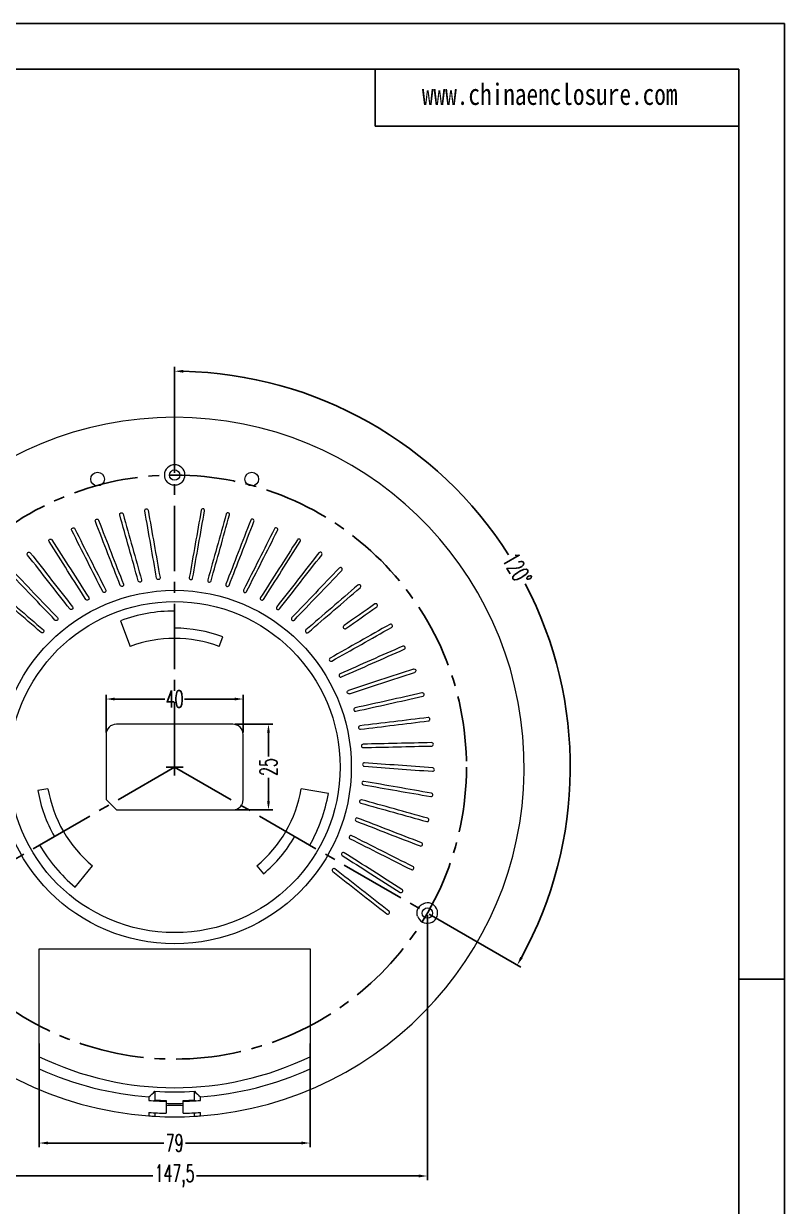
# Model space of a CAD drawing. Header units: inches. Extents: x -1125 to 2189, y 556 to 1115.
# Drawn here: x 1334.2 to 1556.2, y 769.7 to 1114.6 of the extents above; entities that cross this region are included whole.
import ezdxf

# ---------------------------------------------------------------- set-up
doc = ezdxf.new("R2010")
doc.units = ezdxf.units.IN
doc.linetypes.add('CENTER2', pattern=[28.575, 19.05, -3.175, 3.175, -3.175])
doc.layers.add('文字', color=81, linetype='Continuous')
doc.styles.add('SLDTEXTSTYLE2', font='TXT', dxfattribs={"width": 0.6, "bigfont": 'bigfont'})
doc.styles.add('宋体', font='', dxfattribs={"width": 0.8, "height": 3.5})
doc.styles.get('宋体').set_extended_font_data('SimSun')
doc.dimstyles.new('5', dxfattribs={"dimtxt": 5, "dimasz": 2.5, "dimexe": 1.25, "dimexo": 0.625, "dimtad": 0, "dimtxsty": 'SLDTEXTSTYLE2', "dimcen": 2.5, "dimclrd": 3, "dimclre": 3, "dimclrt": 256, "dimadec": 0, "dimazin": 0, "dimtfac": 1, "dimtofl": 0, "dimtmove": 0, "dimatfit": 3, "dimfxl": 1, "dimarcsym": 0})

# ---------------------------------------------------------------- blocks, each defined once
blk = doc.blocks.new('*D76')
at = {"color": 3, "lineweight": -2}
for p, q in [((1378.29, 983.56), (1378.29, 1014.47)), ((1452.58, 854.89), (1479.35, 839.43))]:
    blk.add_line(p, q, dxfattribs=at)
for start, end in [(32.4202, 88.7592), (331.2408, 27.5798)]:
    blk.add_arc((1378.29, 897.78), 115.44, start, end, dxfattribs=at)
at = {"color": 3}
for points in [[(1380.79, 1012.78), (1380.8, 1013.61), (1378.29, 1013.22)], [(1479.86, 842.03), (1479.13, 842.44), (1478.27, 840.06)]]:
    blk.add_solid(points, dxfattribs=at)
at = {"layer": 'Defpoints', "color": 0}
for p in [(1378.29, 982.94), (1491.98, 917.83), (1378.29, 897.78), (1378.29, 897.78), (1452.04, 855.2)]:
    blk.add_point(p, dxfattribs=at)
at = {"insert": (1478.27, 955.5), "char_height": 5, "attachment_point": 5, "rotation": 300, "style": 'SLDTEXTSTYLE2'}
blk.add_mtext('120°', dxfattribs=at)
blk = doc.blocks.new('*D77')
at = {"color": 3, "lineweight": -2}
for p, q in [((1304.54, 854.57), (1304.54, 777.27)), ((1452.04, 854.57), (1452.04, 777.27)), ((1307.04, 778.52), (1371.92, 778.52)), ((1449.54, 778.52), (1384.67, 778.52))]:
    blk.add_line(p, q, dxfattribs=at)
at = {"color": 3}
for points in [[(1307.04, 778.94), (1307.04, 778.1), (1304.54, 778.52)], [(1449.54, 778.94), (1449.54, 778.1), (1452.04, 778.52)]]:
    blk.add_solid(points, dxfattribs=at)
at = {"layer": 'Defpoints', "color": 0}
for p in [(1304.54, 855.2), (1452.04, 855.2), (1452.04, 778.52)]:
    blk.add_point(p, dxfattribs=at)
at = {"insert": (1378.29, 778.52), "char_height": 5, "attachment_point": 5, "style": 'SLDTEXTSTYLE2'}
blk.add_mtext('147,5', dxfattribs=at)
blk = doc.blocks.new('*D78')
at = {"color": 3, "lineweight": -2}
for p, q in [((1338.79, 817.2), (1338.79, 786.88)), ((1417.79, 817.2), (1417.79, 786.88)), ((1341.29, 788.13), (1375.17, 788.13)), ((1415.29, 788.13), (1381.42, 788.13))]:
    blk.add_line(p, q, dxfattribs=at)
at = {"color": 3}
for points in [[(1341.29, 788.55), (1341.29, 787.72), (1338.79, 788.13)], [(1415.29, 788.55), (1415.29, 787.72), (1417.79, 788.13)]]:
    blk.add_solid(points, dxfattribs=at)
at = {"layer": 'Defpoints', "color": 0}
for p in [(1338.79, 817.83), (1417.79, 817.83), (1417.79, 788.13)]:
    blk.add_point(p, dxfattribs=at)
at = {"insert": (1378.29, 788.13), "char_height": 5, "attachment_point": 5, "style": 'SLDTEXTSTYLE2'}
blk.add_mtext('79', dxfattribs=at)
blk = doc.blocks.new('*D79')
at = {"color": 3, "lineweight": -2}
for p, q in [((1358.29, 907.9), (1358.29, 918.87)), ((1360.79, 917.62), (1375.42, 917.62)), ((1395.79, 917.62), (1381.17, 917.62)), ((1398.29, 907.9), (1398.29, 918.87))]:
    blk.add_line(p, q, dxfattribs=at)
at = {"color": 3}
for points in [[(1360.79, 918.04), (1360.79, 917.2), (1358.29, 917.62)], [(1395.79, 918.04), (1395.79, 917.2), (1398.29, 917.62)]]:
    blk.add_solid(points, dxfattribs=at)
at = {"layer": 'Defpoints', "color": 0}
for p in [(1398.29, 917.62), (1358.29, 907.28), (1398.29, 907.28)]:
    blk.add_point(p, dxfattribs=at)
at = {"insert": (1378.29, 917.62), "char_height": 5, "attachment_point": 5, "style": 'SLDTEXTSTYLE2'}
blk.add_mtext('40', dxfattribs=at)
blk = doc.blocks.new('*D80')
at = {"color": 3, "lineweight": -2}
for p, q in [((1395.92, 910.28), (1406.92, 910.28)), ((1405.67, 907.78), (1405.67, 900.9)), ((1405.67, 887.78), (1405.67, 894.65)), ((1395.92, 885.28), (1406.92, 885.28))]:
    blk.add_line(p, q, dxfattribs=at)
at = {"color": 3}
for points in [[(1405.25, 907.78), (1406.09, 907.78), (1405.67, 910.28)], [(1405.25, 887.78), (1406.09, 887.78), (1405.67, 885.28)]]:
    blk.add_solid(points, dxfattribs=at)
at = {"layer": 'Defpoints', "color": 0}
for p in [(1395.29, 910.28), (1395.29, 885.28), (1405.67, 885.28)]:
    blk.add_point(p, dxfattribs=at)
at = {"insert": (1405.67, 897.78), "char_height": 5, "attachment_point": 5, "rotation": 90, "style": 'SLDTEXTSTYLE2'}
blk.add_mtext('25', dxfattribs=at)
blk = doc.blocks.new('*D83')
at = {"color": 3, "lineweight": -2}
for p, q in [((1311.5, 978.98), (1322.6, 965.48)), ((1378.29, 895.28), (1378.29, 900.28)), ((1375.79, 897.78), (1380.79, 897.78))]:
    blk.add_line(p, q, dxfattribs=at)
at = {"color": 3}
blk.add_solid([(1322.93, 965.74), (1322.28, 965.21), (1324.19, 963.55)], dxfattribs=at)
at = {"layer": 'Defpoints', "color": 0}
for p in [(1324.19, 963.55), (1378.29, 897.78)]:
    blk.add_point(p, dxfattribs=at)
at = {"insert": (1306.49, 985.06), "char_height": 5, "attachment_point": 5, "rotation": 309.4408, "style": 'SLDTEXTSTYLE2'}
blk.add_mtext('R85,16', dxfattribs=at)

msp = doc.modelspace()

# ---------------------------------------------------------------- linework, layer by layer
for p, q in [((767.916, 1114.584), (1556.215, 1114.584)), ((1556.215, 1114.584), (1556.215, 557.2)), ((794.458, 1101.313), (1542.944, 1101.313)), ((1436.776, 1101.313), (1436.776, 1084.724)), ((1542.944, 1101.313), (1542.944, 570.471)), ((1436.776, 1084.724), (1542.944, 1084.724)), ((1556.215, 835.892), (1542.944, 835.892))]:
    msp.add_line(p, q)
at = {"color": 1, "linetype": 'CENTER2'}
for q in [(1378.292, 982.939), (1304.542, 855.2), (1452.042, 855.2)]:
    msp.add_line((1378.292, 897.779), q, dxfattribs=at)
at = {"color": 7, "linetype": 'Continuous', "lineweight": 15}
for p, q in [((1378.292, 938.279), (1378.292, 943.279)), ((1362.519, 940.458), (1365.292, 932.954)), ((1391.292, 932.954), (1392.332, 935.768)), ((1358.292, 907.279), (1358.292, 888.279)), ((1395.292, 910.279), (1361.292, 910.279)), ((1398.292, 888.279), (1398.292, 907.279)), ((1341.33, 891.45), (1338.373, 890.944)), ((1423.14, 890.1), (1415.254, 891.45)), ((1361.292, 885.279), (1358.292, 888.279)), ((1361.292, 885.279), (1395.292, 885.279)), ((1343.218, 877.529), (1338.888, 875.029)), ((1413.366, 877.529), (1417.696, 875.029)), ((1349.218, 862.78), (1354.33, 868.934)), ((1402.254, 868.934), (1404.171, 866.626)), ((1338.792, 809.734), (1338.792, 825.92)), ((1417.792, 825.92), (1417.792, 809.734)), ((1370.779, 801.572), (1370.779, 800.569)), ((1372.345, 800.489), (1372.542, 800.674)), ((1372.542, 803.217), (1372.542, 800.674)), ((1375.792, 800.536), (1375.792, 800.311)), ((1375.792, 800.311), (1375.792, 796.81)), ((1380.792, 800.311), (1380.792, 800.536)), ((1380.792, 796.81), (1380.792, 800.311)), ((1384.042, 800.674), (1384.042, 803.217)), ((1384.042, 800.674), (1384.24, 800.489)), ((1385.805, 800.569), (1385.805, 801.572)), ((1370.779, 797.059), (1370.779, 796.056)), ((1372.542, 796.943), (1372.542, 795.942)), ((1384.042, 795.942), (1384.042, 796.943)), ((1385.805, 796.056), (1385.805, 797.059))]:
    msp.add_line(p, q, dxfattribs=at)
for centre, radius in [((1355.792, 981.779), 2), ((1378.292, 982.939), 1.5), ((1400.792, 981.779), 2), ((1378.292, 897.779), 51.543), ((1378.292, 897.779), 48.284), ((1452.042, 855.2), 1.5)]:
    msp.add_circle(centre, radius, dxfattribs=at)
at = {"color": 1, "linetype": 'CENTER2'}
msp.add_circle((1378.292, 897.779), 85.159, dxfattribs=at)
at = {"color": 7, "linetype": 'Continuous', "lineweight": 15}
for centre, radius, start, end in [((1378.292, 897.779), 102, 274.2242, 265.7758), ((1378.292, 982.939), 3, 317.42247, 222.57753), ((1378.292, 897.779), 45.5, 90, 110.28357), ((1378.292, 897.779), 40.5, 69.71643, 90), ((1378.292, 897.779), 37.5, 69.71643, 110.28357), ((1361.292, 907.279), 3, 90, 180), ((1395.292, 907.279), 3, 0, 90), ((1378.292, 897.779), 40.5, 189.71643, 210), ((1378.292, 897.779), 37.5, 189.71643, 230.28357), ((1378.292, 897.779), 37.5, 309.71643, 350.28357), ((1378.292, 897.779), 45.5, 330, 350.28357), ((1395.292, 888.279), 3, 270, 0), ((1378.292, 897.779), 40.5, 309.71643, 330), ((1378.292, 897.779), 45.5, 210, 230.28357), ((1452.042, 855.2), 3, 197.42247, 102.57753), ((1378.292, 897.779), 96.5, 245.83747, 265.53456), ((1378.292, 897.779), 96.5, 274.46544, 294.16253), ((1378.292, 897.779), 97.5, 265.58045, 268.53072), ((1378.292, 897.779), 94.737, 266.52032, 273.47968), ((1378.292, 897.779), 97.275, 266.61124, 268.52732), ((1378.292, 897.779), 97.275, 271.47268, 273.38876), ((1378.292, 897.779), 97.5, 271.46928, 274.41955), ((1378.292, 897.779), 101, 265.73389, 268.58164), ((1378.292, 897.779), 98.098, 268.53967, 271.46033), ((1378.292, 897.779), 98.598, 268.54708, 271.45292), ((1378.292, 897.779), 101, 271.41836, 274.26611), ((1378.292, 897.779), 102, 265.7758, 266.76838), ((1378.292, 897.779), 102, 266.76838, 273.23162), ((1378.292, 897.779), 102, 273.23162, 274.2242)]:
    msp.add_arc(centre, radius, start, end, dxfattribs=at)
msp.add_ellipse((1378.292, 894.959), major_axis=(0, 90.707), ratio=0.9995166, start_param=2.6907983, end_param=3.592387, dxfattribs=at)
for points, knots in [([(1380.501, 980.909), (1380.36, 980.755), (1380.205, 980.619), (1379.87, 980.379), (1379.687, 980.275), (1379.309, 980.109), (1379.113, 980.046), (1378.707, 979.96), (1378.499, 979.939), (1378.087, 979.939), (1377.88, 979.96), (1377.472, 980.045), (1377.276, 980.108), (1376.898, 980.274), (1376.715, 980.378), (1376.379, 980.618), (1376.224, 980.755), (1376.083, 980.909)], [0, 0, 0, 0, 0.125, 0.125, 0.25, 0.25, 0.375, 0.375, 0.5, 0.5, 0.625, 0.625, 0.75, 0.75, 0.875, 0.875, 1, 1, 1, 1]), ([(1369.563, 972.541), (1369.54, 972.67), (1369.571, 972.807), (1369.721, 973.021), (1369.84, 973.097), (1370.097, 973.143), (1370.234, 973.113), (1370.451, 972.961), (1370.525, 972.844), (1370.548, 972.714)], [0, 0, 0, 0, 0.25, 0.25, 0.5, 0.5, 0.75, 0.75, 1, 1, 1, 1]), ([(1370.548, 972.714), (1371.138, 969.368), (1371.723, 966.054), (1372.88, 959.488), (1373.454, 956.237), (1374.021, 953.018)], [0, 0, 0, 0, 0.5, 0.5, 1, 1, 1, 1]), ([(1386.036, 972.714), (1385.446, 969.368), (1384.862, 966.054), (1383.704, 959.488), (1383.131, 956.237), (1382.563, 953.018)], [0, 0, 0, 0, 0.5, 0.5, 1, 1, 1, 1]), ([(1387.021, 972.541), (1387.044, 972.67), (1387.013, 972.807), (1386.864, 973.021), (1386.745, 973.097), (1386.487, 973.143), (1386.35, 973.113), (1386.134, 972.961), (1386.059, 972.844), (1386.036, 972.714)], [0, 0, 0, 0, 0.25, 0.25, 0.5, 0.5, 0.75, 0.75, 1, 1, 1, 1]), ([(1355.161, 969.406), (1355.113, 969.529), (1355.117, 969.669), (1355.221, 969.908), (1355.323, 970.006), (1355.567, 970.1), (1355.707, 970.098), (1355.949, 969.992), (1356.045, 969.891), (1356.093, 969.768)], [0, 0, 0, 0, 0.25, 0.25, 0.5, 0.5, 0.75, 0.75, 1, 1, 1, 1]), ([(1362.406, 950.764), (1361.222, 953.811), (1360.026, 956.887), (1357.611, 963.101), (1356.392, 966.238), (1355.161, 969.406)], [0, 0, 0, 0, 0.5, 0.5, 1, 1, 1, 1]), ([(1356.093, 969.768), (1357.324, 966.601), (1358.543, 963.464), (1360.958, 957.25), (1362.154, 954.173), (1363.338, 951.127)], [0, 0, 0, 0, 0.5, 0.5, 1, 1, 1, 1]), ([(1362.285, 971.327), (1362.25, 971.454), (1362.267, 971.592), (1362.395, 971.82), (1362.506, 971.907), (1362.757, 971.978), (1362.897, 971.962), (1363.127, 971.832), (1363.213, 971.723), (1363.248, 971.596)], [0, 0, 0, 0, 0.25, 0.25, 0.5, 0.5, 0.75, 0.75, 1, 1, 1, 1]), ([(1367.67, 952.065), (1366.79, 955.213), (1365.901, 958.392), (1364.106, 964.812), (1363.2, 968.054), (1362.285, 971.327)], [0, 0, 0, 0, 0.5, 0.5, 1, 1, 1, 1]), ([(1363.248, 971.596), (1364.163, 968.323), (1365.069, 965.082), (1366.864, 958.662), (1367.753, 955.483), (1368.633, 952.335)], [0, 0, 0, 0, 0.5, 0.5, 1, 1, 1, 1]), ([(1373.036, 952.845), (1372.469, 956.063), (1371.896, 959.314), (1370.738, 965.879), (1370.154, 969.194), (1369.563, 972.541)], [0, 0, 0, 0, 0.5, 0.5, 1, 1, 1, 1]), ([(1383.548, 952.845), (1384.116, 956.063), (1384.689, 959.314), (1385.847, 965.879), (1386.431, 969.194), (1387.021, 972.541)], [0, 0, 0, 0, 0.5, 0.5, 1, 1, 1, 1]), ([(1393.336, 971.596), (1392.421, 968.323), (1391.515, 965.082), (1389.72, 958.662), (1388.832, 955.483), (1387.951, 952.335)], [0, 0, 0, 0, 0.5, 0.5, 1, 1, 1, 1]), ([(1388.915, 952.065), (1389.794, 955.213), (1390.683, 958.392), (1392.478, 964.812), (1393.384, 968.054), (1394.299, 971.327)], [0, 0, 0, 0, 0.5, 0.5, 1, 1, 1, 1]), ([(1400.492, 969.768), (1399.261, 966.601), (1398.042, 963.464), (1395.627, 957.25), (1394.431, 954.173), (1393.247, 951.127)], [0, 0, 0, 0, 0.5, 0.5, 1, 1, 1, 1]), ([(1394.299, 971.327), (1394.335, 971.454), (1394.318, 971.592), (1394.19, 971.82), (1394.079, 971.907), (1393.827, 971.978), (1393.687, 971.962), (1393.457, 971.832), (1393.372, 971.723), (1393.336, 971.596)], [0, 0, 0, 0, 0.25, 0.25, 0.5, 0.5, 0.75, 0.75, 1, 1, 1, 1]), ([(1394.179, 950.764), (1395.363, 953.811), (1396.558, 956.887), (1398.973, 963.101), (1400.193, 966.238), (1401.424, 969.406)], [0, 0, 0, 0, 0.5, 0.5, 1, 1, 1, 1]), ([(1401.424, 969.406), (1401.471, 969.529), (1401.468, 969.669), (1401.363, 969.908), (1401.261, 970.006), (1401.018, 970.1), (1400.877, 970.098), (1400.635, 969.992), (1400.539, 969.891), (1400.492, 969.768)], [0, 0, 0, 0, 0.25, 0.25, 0.5, 0.5, 0.75, 0.75, 1, 1, 1, 1]), ([(1348.259, 966.797), (1348.199, 966.915), (1348.189, 967.054), (1348.27, 967.302), (1348.362, 967.41), (1348.595, 967.528), (1348.735, 967.539), (1348.986, 967.457), (1349.091, 967.366), (1349.151, 967.249)], [0, 0, 0, 0, 0.25, 0.25, 0.5, 0.5, 0.75, 0.75, 1, 1, 1, 1]), ([(1357.294, 948.954), (1355.818, 951.87), (1354.326, 954.815), (1351.315, 960.762), (1349.794, 963.765), (1348.259, 966.797)], [0, 0, 0, 0, 0.5, 0.5, 1, 1, 1, 1]), ([(1349.151, 967.249), (1350.686, 964.217), (1352.206, 961.215), (1355.218, 955.267), (1356.709, 952.322), (1358.186, 949.406)], [0, 0, 0, 0, 0.5, 0.5, 1, 1, 1, 1]), ([(1407.434, 967.249), (1405.899, 964.217), (1404.378, 961.215), (1401.366, 955.267), (1399.875, 952.322), (1398.398, 949.406)], [0, 0, 0, 0, 0.5, 0.5, 1, 1, 1, 1]), ([(1399.29, 948.954), (1400.767, 951.87), (1402.258, 954.815), (1405.27, 960.762), (1406.79, 963.765), (1408.326, 966.797)], [0, 0, 0, 0, 0.5, 0.5, 1, 1, 1, 1]), ([(1408.326, 966.797), (1408.385, 966.915), (1408.396, 967.054), (1408.315, 967.302), (1408.223, 967.41), (1407.99, 967.528), (1407.849, 967.539), (1407.599, 967.457), (1407.493, 967.366), (1407.434, 967.249)], [0, 0, 0, 0, 0.25, 0.25, 0.5, 0.5, 0.75, 0.75, 1, 1, 1, 1]), ([(1341.645, 963.525), (1341.574, 963.636), (1341.551, 963.774), (1341.607, 964.028), (1341.688, 964.144), (1341.908, 964.285), (1342.047, 964.31), (1342.304, 964.253), (1342.418, 964.173), (1342.489, 964.062)], [0, 0, 0, 0, 0.25, 0.25, 0.5, 0.5, 0.75, 0.75, 1, 1, 1, 1]), ([(1352.384, 946.652), (1350.629, 949.409), (1348.857, 952.194), (1345.277, 957.818), (1343.47, 960.658), (1341.645, 963.525)], [0, 0, 0, 0, 0.5, 0.5, 1, 1, 1, 1]), ([(1342.489, 964.062), (1344.313, 961.195), (1346.12, 958.356), (1349.7, 952.732), (1351.473, 949.947), (1353.228, 947.189)], [0, 0, 0, 0, 0.5, 0.5, 1, 1, 1, 1]), ([(1414.096, 964.062), (1412.271, 961.195), (1410.464, 958.356), (1406.884, 952.732), (1405.112, 949.947), (1403.357, 947.189)], [0, 0, 0, 0, 0.5, 0.5, 1, 1, 1, 1]), ([(1404.2, 946.652), (1405.955, 949.409), (1407.728, 952.194), (1411.307, 957.818), (1413.114, 960.658), (1414.939, 963.525)], [0, 0, 0, 0, 0.5, 0.5, 1, 1, 1, 1]), ([(1414.939, 963.525), (1415.01, 963.636), (1415.034, 963.774), (1414.978, 964.028), (1414.896, 964.144), (1414.676, 964.285), (1414.538, 964.31), (1414.28, 964.253), (1414.166, 964.173), (1414.096, 964.062)], [0, 0, 0, 0, 0.25, 0.25, 0.5, 0.5, 0.75, 0.75, 1, 1, 1, 1]), ([(1335.384, 959.62), (1335.303, 959.724), (1335.265, 959.859), (1335.297, 960.118), (1335.366, 960.241), (1335.571, 960.403), (1335.707, 960.441), (1335.969, 960.409), (1336.09, 960.341), (1336.171, 960.237)], [0, 0, 0, 0, 0.25, 0.25, 0.5, 0.5, 0.75, 0.75, 1, 1, 1, 1]), ([(1347.723, 943.881), (1345.707, 946.453), (1343.67, 949.051), (1339.557, 954.297), (1337.481, 956.946), (1335.384, 959.62)], [0, 0, 0, 0, 0.5, 0.5, 1, 1, 1, 1]), ([(1336.171, 960.237), (1338.267, 957.563), (1340.344, 954.915), (1344.457, 949.668), (1346.494, 947.07), (1348.51, 944.498)], [0, 0, 0, 0, 0.5, 0.5, 1, 1, 1, 1]), ([(1420.414, 960.237), (1418.317, 957.563), (1416.241, 954.915), (1412.128, 949.668), (1410.091, 947.07), (1408.074, 944.498)], [0, 0, 0, 0, 0.5, 0.5, 1, 1, 1, 1]), ([(1408.861, 943.881), (1410.877, 946.453), (1412.914, 949.051), (1417.027, 954.297), (1419.104, 956.946), (1421.201, 959.62)], [0, 0, 0, 0, 0.5, 0.5, 1, 1, 1, 1]), ([(1421.201, 959.62), (1421.282, 959.724), (1421.319, 959.859), (1421.288, 960.118), (1421.219, 960.241), (1421.013, 960.403), (1420.878, 960.441), (1420.616, 960.409), (1420.495, 960.341), (1420.414, 960.237)], [0, 0, 0, 0, 0.25, 0.25, 0.5, 0.5, 0.75, 0.75, 1, 1, 1, 1]), ([(1330.258, 955.813), (1332.606, 953.357), (1334.932, 950.924), (1339.539, 946.106), (1341.82, 943.72), (1344.079, 941.357)], [0, 0, 0, 0, 0.5, 0.5, 1, 1, 1, 1]), ([(1426.327, 955.813), (1423.978, 953.357), (1421.653, 950.924), (1417.046, 946.106), (1414.764, 943.72), (1412.505, 941.357)], [0, 0, 0, 0, 0.5, 0.5, 1, 1, 1, 1]), ([(1427.049, 955.122), (1427.141, 955.217), (1427.191, 955.348), (1427.185, 955.609), (1427.128, 955.738), (1426.94, 955.919), (1426.809, 955.97), (1426.545, 955.964), (1426.418, 955.908), (1426.327, 955.813)], [0, 0, 0, 0, 0.25, 0.25, 0.5, 0.5, 0.75, 0.75, 1, 1, 1, 1]), ([(1343.356, 940.666), (1341.098, 943.028), (1338.817, 945.414), (1334.21, 950.233), (1331.884, 952.666), (1329.535, 955.122)], [0, 0, 0, 0, 0.5, 0.5, 1, 1, 1, 1]), ([(1368.633, 952.335), (1368.668, 952.21), (1368.653, 952.074), (1368.528, 951.846), (1368.417, 951.756), (1368.161, 951.683), (1368.018, 951.7), (1367.788, 951.832), (1367.705, 951.941), (1367.67, 952.065)], [0, 0, 0, 0, 0.25, 0.25, 0.5, 0.5, 0.75, 0.75, 1, 1, 1, 1]), ([(1374.021, 953.018), (1374.044, 952.891), (1374.015, 952.757), (1373.869, 952.542), (1373.749, 952.463), (1373.487, 952.416), (1373.347, 952.447), (1373.131, 952.601), (1373.059, 952.717), (1373.036, 952.845)], [0, 0, 0, 0, 0.25, 0.25, 0.5, 0.5, 0.75, 0.75, 1, 1, 1, 1]), ([(1382.563, 953.018), (1382.541, 952.891), (1382.569, 952.757), (1382.716, 952.542), (1382.835, 952.463), (1383.097, 952.416), (1383.238, 952.447), (1383.454, 952.601), (1383.526, 952.717), (1383.548, 952.845)], [0, 0, 0, 0, 0.25, 0.25, 0.5, 0.5, 0.75, 0.75, 1, 1, 1, 1]), ([(1387.951, 952.335), (1387.917, 952.21), (1387.932, 952.074), (1388.057, 951.846), (1388.168, 951.756), (1388.424, 951.683), (1388.567, 951.7), (1388.797, 951.832), (1388.88, 951.941), (1388.915, 952.065)], [0, 0, 0, 0, 0.25, 0.25, 0.5, 0.5, 0.75, 0.75, 1, 1, 1, 1]), ([(1413.228, 940.666), (1415.487, 943.028), (1417.768, 945.414), (1422.375, 950.233), (1424.701, 952.666), (1427.049, 955.122)], [0, 0, 0, 0, 0.5, 0.5, 1, 1, 1, 1]), ([(1339.325, 937.039), (1336.846, 939.169), (1334.342, 941.32), (1329.285, 945.664), (1326.733, 947.858), (1324.155, 950.072)], [0, 0, 0, 0, 0.5, 0.5, 1, 1, 1, 1]), ([(1324.806, 950.831), (1327.384, 948.617), (1329.937, 946.424), (1334.993, 942.079), (1337.497, 939.928), (1339.977, 937.798)], [0, 0, 0, 0, 0.5, 0.5, 1, 1, 1, 1]), ([(1358.186, 949.406), (1358.245, 949.291), (1358.256, 949.155), (1358.178, 948.906), (1358.087, 948.796), (1357.85, 948.674), (1357.706, 948.664), (1357.455, 948.748), (1357.352, 948.839), (1357.294, 948.954)], [0, 0, 0, 0, 0.25, 0.25, 0.5, 0.5, 0.75, 0.75, 1, 1, 1, 1]), ([(1363.338, 951.127), (1363.385, 951.006), (1363.383, 950.87), (1363.281, 950.63), (1363.179, 950.529), (1362.931, 950.432), (1362.787, 950.435), (1362.546, 950.544), (1362.452, 950.644), (1362.406, 950.764)], [0, 0, 0, 0, 0.25, 0.25, 0.5, 0.5, 0.75, 0.75, 1, 1, 1, 1]), ([(1393.247, 951.127), (1393.2, 951.006), (1393.202, 950.87), (1393.304, 950.63), (1393.405, 950.529), (1393.653, 950.432), (1393.797, 950.435), (1394.039, 950.544), (1394.132, 950.644), (1394.179, 950.764)], [0, 0, 0, 0, 0.25, 0.25, 0.5, 0.5, 0.75, 0.75, 1, 1, 1, 1]), ([(1398.398, 949.406), (1398.34, 949.291), (1398.328, 949.155), (1398.406, 948.906), (1398.498, 948.796), (1398.735, 948.674), (1398.878, 948.664), (1399.129, 948.748), (1399.232, 948.839), (1399.29, 948.954)], [0, 0, 0, 0, 0.25, 0.25, 0.5, 0.5, 0.75, 0.75, 1, 1, 1, 1]), ([(1431.778, 950.831), (1429.201, 948.617), (1426.648, 946.424), (1421.591, 942.079), (1419.087, 939.928), (1416.608, 937.798)], [0, 0, 0, 0, 0.5, 0.5, 1, 1, 1, 1]), ([(1417.259, 937.039), (1419.738, 939.169), (1422.242, 941.32), (1427.299, 945.664), (1429.852, 947.858), (1432.43, 950.072)], [0, 0, 0, 0, 0.5, 0.5, 1, 1, 1, 1]), ([(1432.43, 950.072), (1432.53, 950.158), (1432.592, 950.283), (1432.612, 950.543), (1432.569, 950.678), (1432.398, 950.876), (1432.273, 950.94), (1432.01, 950.96), (1431.878, 950.917), (1431.778, 950.831)], [0, 0, 0, 0, 0.25, 0.25, 0.5, 0.5, 0.75, 0.75, 1, 1, 1, 1]), ([(1353.228, 947.189), (1353.297, 947.08), (1353.322, 946.946), (1353.269, 946.691), (1353.189, 946.573), (1352.965, 946.428), (1352.823, 946.404), (1352.565, 946.463), (1352.454, 946.543), (1352.384, 946.652)], [0, 0, 0, 0, 0.25, 0.25, 0.5, 0.5, 0.75, 0.75, 1, 1, 1, 1]), ([(1403.357, 947.189), (1403.287, 947.08), (1403.262, 946.946), (1403.316, 946.691), (1403.396, 946.573), (1403.62, 946.428), (1403.762, 946.404), (1404.02, 946.463), (1404.131, 946.543), (1404.2, 946.652)], [0, 0, 0, 0, 0.25, 0.25, 0.5, 0.5, 0.75, 0.75, 1, 1, 1, 1]), ([(1437.29, 944.52), (1437.398, 944.596), (1437.472, 944.714), (1437.518, 944.971), (1437.487, 945.109), (1437.337, 945.323), (1437.219, 945.399), (1436.959, 945.445), (1436.824, 945.415), (1436.716, 945.339)], [0, 0, 0, 0, 0.25, 0.25, 0.5, 0.5, 0.75, 0.75, 1, 1, 1, 1]), ([(1348.51, 944.498), (1348.59, 944.396), (1348.628, 944.265), (1348.6, 944.006), (1348.532, 943.88), (1348.323, 943.715), (1348.184, 943.676), (1347.922, 943.71), (1347.803, 943.779), (1347.723, 943.881)], [0, 0, 0, 0, 0.25, 0.25, 0.5, 0.5, 0.75, 0.75, 1, 1, 1, 1]), ([(1408.074, 944.498), (1407.994, 944.396), (1407.957, 944.265), (1407.984, 944.006), (1408.053, 943.88), (1408.261, 943.715), (1408.4, 943.676), (1408.663, 943.71), (1408.781, 943.779), (1408.861, 943.881)], [0, 0, 0, 0, 0.25, 0.25, 0.5, 0.5, 0.75, 0.75, 1, 1, 1, 1]), ([(1344.079, 941.357), (1344.168, 941.264), (1344.219, 941.137), (1344.216, 940.877), (1344.161, 940.745), (1343.969, 940.56), (1343.835, 940.508), (1343.57, 940.516), (1343.446, 940.573), (1343.356, 940.666)], [0, 0, 0, 0, 0.25, 0.25, 0.5, 0.5, 0.75, 0.75, 1, 1, 1, 1]), ([(1412.505, 941.357), (1412.416, 941.264), (1412.366, 941.137), (1412.368, 940.877), (1412.424, 940.745), (1412.615, 940.56), (1412.75, 940.508), (1413.014, 940.516), (1413.139, 940.573), (1413.228, 940.666)], [0, 0, 0, 0, 0.25, 0.25, 0.5, 0.5, 0.75, 0.75, 1, 1, 1, 1]), ([(1441.092, 939.39), (1438.132, 937.72), (1435.201, 936.067), (1429.394, 932.791), (1426.519, 931.169), (1423.672, 929.563)], [0, 0, 0, 0, 0.5, 0.5, 1, 1, 1, 1]), ([(1424.164, 928.692), (1427.01, 930.298), (1429.885, 931.92), (1435.691, 935.196), (1438.623, 936.849), (1441.583, 938.519)], [0, 0, 0, 0, 0.5, 0.5, 1, 1, 1, 1]), ([(1427.712, 939.023), (1427.606, 938.949), (1427.53, 938.831), (1427.483, 938.576), (1427.513, 938.437), (1427.664, 938.219), (1427.785, 938.143), (1428.043, 938.099), (1428.179, 938.129), (1428.286, 938.205)], [0, 0, 0, 0, 0.25, 0.25, 0.5, 0.5, 0.75, 0.75, 1, 1, 1, 1]), ([(1441.583, 938.519), (1441.698, 938.584), (1441.784, 938.694), (1441.854, 938.945), (1441.837, 939.086), (1441.709, 939.314), (1441.599, 939.401), (1441.344, 939.472), (1441.206, 939.455), (1441.092, 939.39)], [0, 0, 0, 0, 0.25, 0.25, 0.5, 0.5, 0.75, 0.75, 1, 1, 1, 1]), ([(1339.977, 937.798), (1340.075, 937.714), (1340.137, 937.592), (1340.16, 937.333), (1340.118, 937.196), (1339.946, 936.993), (1339.817, 936.929), (1339.553, 936.911), (1339.423, 936.955), (1339.325, 937.039)], [0, 0, 0, 0, 0.25, 0.25, 0.5, 0.5, 0.75, 0.75, 1, 1, 1, 1]), ([(1416.608, 937.798), (1416.51, 937.714), (1416.447, 937.592), (1416.424, 937.333), (1416.466, 937.196), (1416.639, 936.993), (1416.768, 936.929), (1417.032, 936.911), (1417.161, 936.955), (1417.259, 937.039)], [0, 0, 0, 0, 0.25, 0.25, 0.5, 0.5, 0.75, 0.75, 1, 1, 1, 1]), ([(1444.864, 933.041), (1441.755, 931.669), (1438.676, 930.311), (1432.577, 927.62), (1429.557, 926.287), (1426.566, 924.967)], [0, 0, 0, 0, 0.5, 0.5, 1, 1, 1, 1]), ([(1426.97, 924.052), (1429.96, 925.372), (1432.98, 926.704), (1439.079, 929.396), (1442.158, 930.754), (1445.268, 932.126)], [0, 0, 0, 0, 0.5, 0.5, 1, 1, 1, 1]), ([(1445.268, 932.126), (1445.388, 932.18), (1445.485, 932.281), (1445.579, 932.524), (1445.576, 932.666), (1445.471, 932.905), (1445.37, 933.002), (1445.124, 933.098), (1444.985, 933.094), (1444.864, 933.041)], [0, 0, 0, 0, 0.25, 0.25, 0.5, 0.5, 0.75, 0.75, 1, 1, 1, 1]), ([(1423.672, 929.563), (1423.56, 929.5), (1423.475, 929.393), (1423.401, 929.143), (1423.416, 929.001), (1423.546, 928.768), (1423.66, 928.68), (1423.915, 928.611), (1424.051, 928.629), (1424.164, 928.692)], [0, 0, 0, 0, 0.25, 0.25, 0.5, 0.5, 0.75, 0.75, 1, 1, 1, 1]), ([(1426.566, 924.967), (1426.448, 924.915), (1426.353, 924.817), (1426.256, 924.576), (1426.256, 924.432), (1426.363, 924.188), (1426.467, 924.089), (1426.715, 923.995), (1426.852, 924), (1426.97, 924.052)], [0, 0, 0, 0, 0.25, 0.25, 0.5, 0.5, 0.75, 0.75, 1, 1, 1, 1]), ([(1447.997, 926.353), (1444.769, 925.293), (1441.571, 924.242), (1435.238, 922.161), (1432.102, 921.13), (1428.996, 920.11)], [0, 0, 0, 0, 0.5, 0.5, 1, 1, 1, 1]), ([(1429.309, 919.16), (1432.413, 920.18), (1435.549, 921.211), (1441.883, 923.292), (1445.08, 924.342), (1448.309, 925.403)], [0, 0, 0, 0, 0.5, 0.5, 1, 1, 1, 1]), ([(1447.997, 926.353), (1448.122, 926.395), (1448.262, 926.384), (1448.495, 926.266), (1448.587, 926.159), (1448.669, 925.91), (1448.659, 925.77), (1448.539, 925.535), (1448.433, 925.444), (1448.309, 925.403)], [0, 0, 0, 0, 0.25, 0.25, 0.5, 0.5, 0.75, 0.75, 1, 1, 1, 1]), ([(1429.309, 919.16), (1429.186, 919.12), (1429.049, 919.129), (1428.813, 919.245), (1428.718, 919.353), (1428.636, 919.607), (1428.648, 919.75), (1428.77, 919.982), (1428.875, 920.07), (1428.996, 920.11)], [0, 0, 0, 0, 0.25, 0.25, 0.5, 0.5, 0.75, 0.75, 1, 1, 1, 1]), ([(1450.46, 919.391), (1447.143, 918.652), (1443.858, 917.919), (1437.352, 916.468), (1434.13, 915.749), (1430.939, 915.038)], [0, 0, 0, 0, 0.5, 0.5, 1, 1, 1, 1]), ([(1431.157, 914.062), (1434.347, 914.773), (1437.568, 915.492), (1444.075, 916.943), (1447.36, 917.675), (1450.677, 918.415)], [0, 0, 0, 0, 0.5, 0.5, 1, 1, 1, 1]), ([(1450.677, 918.415), (1450.806, 918.444), (1450.92, 918.525), (1451.06, 918.745), (1451.085, 918.884), (1451.028, 919.139), (1450.948, 919.254), (1450.725, 919.396), (1450.588, 919.42), (1450.46, 919.391)], [0, 0, 0, 0, 0.25, 0.25, 0.5, 0.5, 0.75, 0.75, 1, 1, 1, 1]), ([(1430.939, 915.038), (1430.813, 915.01), (1430.701, 914.933), (1430.558, 914.715), (1430.531, 914.574), (1430.588, 914.314), (1430.671, 914.196), (1430.895, 914.056), (1431.031, 914.034), (1431.157, 914.062)], [0, 0, 0, 0, 0.25, 0.25, 0.5, 0.5, 0.75, 0.75, 1, 1, 1, 1]), ([(1452.229, 912.221), (1448.856, 911.81), (1445.515, 911.402), (1438.898, 910.595), (1435.621, 910.196), (1432.376, 909.8)], [0, 0, 0, 0, 0.5, 0.5, 1, 1, 1, 1]), ([(1432.497, 908.808), (1435.741, 909.203), (1439.018, 909.603), (1445.636, 910.41), (1448.976, 910.817), (1452.35, 911.228)], [0, 0, 0, 0, 0.5, 0.5, 1, 1, 1, 1]), ([(1452.35, 911.228), (1452.481, 911.244), (1452.602, 911.314), (1452.763, 911.519), (1452.802, 911.655), (1452.77, 911.915), (1452.702, 912.037), (1452.494, 912.2), (1452.36, 912.237), (1452.229, 912.221)], [0, 0, 0, 0, 0.25, 0.25, 0.5, 0.5, 0.75, 0.75, 1, 1, 1, 1]), ([(1432.376, 909.8), (1432.248, 909.785), (1432.128, 909.719), (1431.965, 909.516), (1431.925, 909.378), (1431.955, 909.114), (1432.027, 908.989), (1432.236, 908.827), (1432.369, 908.792), (1432.497, 908.808)], [0, 0, 0, 0, 0.25, 0.25, 0.5, 0.5, 0.75, 0.75, 1, 1, 1, 1]), ([(1433.293, 904.447), (1433.165, 904.444), (1433.039, 904.39), (1432.857, 904.204), (1432.803, 904.072), (1432.807, 903.805), (1432.866, 903.673), (1433.059, 903.492), (1433.187, 903.444), (1433.316, 903.447)], [0, 0, 0, 0, 0.25, 0.25, 0.5, 0.5, 0.75, 0.75, 1, 1, 1, 1]), ([(1453.288, 904.912), (1449.891, 904.833), (1446.526, 904.755), (1439.861, 904.6), (1436.561, 904.523), (1433.293, 904.447)], [0, 0, 0, 0, 0.5, 0.5, 1, 1, 1, 1]), ([(1433.316, 903.447), (1436.584, 903.523), (1439.884, 903.6), (1446.549, 903.755), (1449.913, 903.833), (1453.311, 903.913)], [0, 0, 0, 0, 0.5, 0.5, 1, 1, 1, 1]), ([(1453.311, 903.913), (1453.442, 903.916), (1453.57, 903.973), (1453.751, 904.161), (1453.802, 904.292), (1453.796, 904.554), (1453.74, 904.683), (1453.55, 904.865), (1453.42, 904.915), (1453.288, 904.912)], [0, 0, 0, 0, 0.25, 0.25, 0.5, 0.5, 0.75, 0.75, 1, 1, 1, 1]), ([(1433.682, 899.03), (1433.553, 899.039), (1433.423, 898.998), (1433.223, 898.83), (1433.157, 898.704), (1433.135, 898.438), (1433.181, 898.301), (1433.355, 898.102), (1433.478, 898.042), (1433.607, 898.032)], [0, 0, 0, 0, 0.25, 0.25, 0.5, 0.5, 0.75, 0.75, 1, 1, 1, 1]), ([(1433.607, 898.032), (1436.866, 897.788), (1440.158, 897.541), (1446.806, 897.043), (1450.162, 896.792), (1453.551, 896.538)], [0, 0, 0, 0, 0.5, 0.5, 1, 1, 1, 1]), ([(1453.626, 897.535), (1450.237, 897.789), (1446.881, 898.04), (1440.233, 898.539), (1436.941, 898.785), (1433.682, 899.03)], [0, 0, 0, 0, 0.5, 0.5, 1, 1, 1, 1]), ([(1453.551, 896.538), (1453.683, 896.528), (1453.815, 896.572), (1454.013, 896.742), (1454.077, 896.868), (1454.097, 897.129), (1454.054, 897.262), (1453.881, 897.463), (1453.757, 897.525), (1453.626, 897.535)], [0, 0, 0, 0, 0.25, 0.25, 0.5, 0.5, 0.75, 0.75, 1, 1, 1, 1]), ([(1433.538, 893.6), (1433.411, 893.622), (1433.277, 893.594), (1433.062, 893.447), (1432.983, 893.327), (1432.936, 893.065), (1432.968, 892.925), (1433.122, 892.709), (1433.239, 892.637), (1433.366, 892.615)], [0, 0, 0, 0, 0.25, 0.25, 0.5, 0.5, 0.75, 0.75, 1, 1, 1, 1]), ([(1453.24, 890.16), (1449.892, 890.744), (1446.577, 891.323), (1440.01, 892.47), (1436.758, 893.038), (1433.538, 893.6)], [0, 0, 0, 0, 0.5, 0.5, 1, 1, 1, 1]), ([(1433.366, 892.615), (1436.585, 892.053), (1439.837, 891.485), (1446.404, 890.338), (1449.72, 889.759), (1453.068, 889.175)], [0, 0, 0, 0, 0.5, 0.5, 1, 1, 1, 1]), ([(1453.068, 889.175), (1453.198, 889.152), (1453.334, 889.183), (1453.548, 889.333), (1453.624, 889.452), (1453.669, 889.71), (1453.639, 889.847), (1453.487, 890.063), (1453.37, 890.137), (1453.24, 890.16)], [0, 0, 0, 0, 0.25, 0.25, 0.5, 0.5, 0.75, 0.75, 1, 1, 1, 1]), ([(1432.863, 888.211), (1432.739, 888.246), (1432.603, 888.23), (1432.375, 888.105), (1432.285, 887.994), (1432.212, 887.737), (1432.23, 887.594), (1432.362, 887.365), (1432.471, 887.282), (1432.596, 887.247)], [0, 0, 0, 0, 0.25, 0.25, 0.5, 0.5, 0.75, 0.75, 1, 1, 1, 1]), ([(1432.596, 887.247), (1435.745, 886.373), (1438.925, 885.489), (1445.349, 883.705), (1448.591, 882.804), (1451.866, 881.895)], [0, 0, 0, 0, 0.5, 0.5, 1, 1, 1, 1]), ([(1452.134, 882.858), (1448.86, 883.768), (1445.617, 884.668), (1439.194, 886.453), (1436.013, 887.336), (1432.863, 888.211)], [0, 0, 0, 0, 0.5, 0.5, 1, 1, 1, 1]), ([(1431.664, 882.914), (1431.544, 882.96), (1431.407, 882.958), (1431.168, 882.856), (1431.067, 882.754), (1430.97, 882.506), (1430.974, 882.362), (1431.083, 882.121), (1431.183, 882.028), (1431.304, 881.981)], [0, 0, 0, 0, 0.25, 0.25, 0.5, 0.5, 0.75, 0.75, 1, 1, 1, 1]), ([(1431.304, 881.981), (1434.352, 880.802), (1437.43, 879.611), (1443.648, 877.207), (1446.787, 875.993), (1449.957, 874.767)], [0, 0, 0, 0, 0.5, 0.5, 1, 1, 1, 1]), ([(1450.318, 875.7), (1447.149, 876.925), (1444.01, 878.139), (1437.792, 880.544), (1434.713, 881.735), (1431.664, 882.914)], [0, 0, 0, 0, 0.5, 0.5, 1, 1, 1, 1]), ([(1451.866, 881.895), (1451.993, 881.859), (1452.132, 881.877), (1452.359, 882.005), (1452.446, 882.116), (1452.517, 882.368), (1452.5, 882.507), (1452.37, 882.737), (1452.261, 882.823), (1452.134, 882.858)], [0, 0, 0, 0, 0.25, 0.25, 0.5, 0.5, 0.75, 0.75, 1, 1, 1, 1]), ([(1429.952, 877.759), (1429.837, 877.817), (1429.701, 877.829), (1429.453, 877.75), (1429.342, 877.659), (1429.221, 877.422), (1429.211, 877.278), (1429.296, 877.027), (1429.386, 876.925), (1429.502, 876.866)], [0, 0, 0, 0, 0.25, 0.25, 0.5, 0.5, 0.75, 0.75, 1, 1, 1, 1]), ([(1429.502, 876.866), (1432.42, 875.395), (1435.367, 873.908), (1441.32, 870.906), (1444.325, 869.391), (1447.36, 867.861)], [0, 0, 0, 0, 0.5, 0.5, 1, 1, 1, 1]), ([(1447.81, 868.753), (1444.776, 870.284), (1441.771, 871.799), (1435.818, 874.801), (1432.871, 876.287), (1429.952, 877.759)], [0, 0, 0, 0, 0.5, 0.5, 1, 1, 1, 1]), ([(1427.744, 872.797), (1427.634, 872.866), (1427.5, 872.891), (1427.246, 872.837), (1427.127, 872.757), (1426.983, 872.533), (1426.959, 872.391), (1427.019, 872.133), (1427.099, 872.022), (1427.208, 871.953)], [0, 0, 0, 0, 0.25, 0.25, 0.5, 0.5, 0.75, 0.75, 1, 1, 1, 1]), ([(1444.634, 862.086), (1441.764, 863.906), (1438.922, 865.708), (1433.292, 869.279), (1430.504, 871.047), (1427.744, 872.797)], [0, 0, 0, 0, 0.5, 0.5, 1, 1, 1, 1]), ([(1449.957, 874.767), (1450.08, 874.719), (1450.22, 874.723), (1450.459, 874.828), (1450.556, 874.931), (1450.651, 875.174), (1450.648, 875.315), (1450.541, 875.556), (1450.441, 875.652), (1450.318, 875.7)], [0, 0, 0, 0, 0.25, 0.25, 0.5, 0.5, 0.75, 0.75, 1, 1, 1, 1]), ([(1427.208, 871.953), (1429.968, 870.202), (1432.756, 868.435), (1438.386, 864.864), (1441.228, 863.062), (1444.098, 861.242)], [0, 0, 0, 0, 0.5, 0.5, 1, 1, 1, 1]), ([(1425.06, 868.075), (1424.958, 868.155), (1424.827, 868.192), (1424.568, 868.164), (1424.442, 868.096), (1424.277, 867.887), (1424.239, 867.748), (1424.274, 867.485), (1424.342, 867.367), (1424.444, 867.287)], [0, 0, 0, 0, 0.25, 0.25, 0.5, 0.5, 0.75, 0.75, 1, 1, 1, 1]), ([(1424.444, 867.287), (1427.02, 865.275), (1429.621, 863.243), (1434.874, 859.138), (1437.526, 857.066), (1440.205, 854.974)], [0, 0, 0, 0, 0.5, 0.5, 1, 1, 1, 1]), ([(1440.82, 855.762), (1438.142, 857.854), (1435.49, 859.926), (1430.237, 864.03), (1427.636, 866.063), (1425.06, 868.075)], [0, 0, 0, 0, 0.5, 0.5, 1, 1, 1, 1]), ([(1447.36, 867.861), (1447.477, 867.801), (1447.617, 867.791), (1447.865, 867.873), (1447.972, 867.965), (1448.09, 868.198), (1448.101, 868.338), (1448.018, 868.589), (1447.928, 868.694), (1447.81, 868.753)], [0, 0, 0, 0, 0.25, 0.25, 0.5, 0.5, 0.75, 0.75, 1, 1, 1, 1]), ([(1444.098, 861.242), (1444.21, 861.171), (1444.347, 861.148), (1444.602, 861.204), (1444.718, 861.286), (1444.858, 861.506), (1444.883, 861.644), (1444.825, 861.902), (1444.745, 862.016), (1444.634, 862.086)], [0, 0, 0, 0, 0.25, 0.25, 0.5, 0.5, 0.75, 0.75, 1, 1, 1, 1]), ([(1440.205, 854.974), (1440.308, 854.893), (1440.443, 854.856), (1440.702, 854.887), (1440.826, 854.957), (1440.987, 855.163), (1441.025, 855.298), (1440.993, 855.56), (1440.924, 855.681), (1440.82, 855.762)], [0, 0, 0, 0, 0.25, 0.25, 0.5, 0.5, 0.75, 0.75, 1, 1, 1, 1]), ([(1449.18, 854.302), (1449.117, 854.501), (1449.077, 854.703), (1449.036, 855.113), (1449.038, 855.323), (1449.083, 855.734), (1449.126, 855.936), (1449.255, 856.33), (1449.341, 856.521), (1449.547, 856.878), (1449.669, 857.047), (1449.946, 857.356), (1450.099, 857.495), (1450.432, 857.739), (1450.613, 857.846), (1450.989, 858.017), (1451.185, 858.082), (1451.389, 858.128)], [0, 0, 0, 0, 0.125, 0.125, 0.25, 0.25, 0.375, 0.375, 0.5, 0.5, 0.625, 0.625, 0.75, 0.75, 0.875, 0.875, 1, 1, 1, 1]), ([(1338.792, 844.734), (1342.11, 844.734), (1345.425, 844.734), (1352.056, 844.734), (1355.372, 844.734), (1362.011, 844.734), (1365.334, 844.734), (1370.329, 844.734), (1371.996, 844.734), (1374.498, 844.734), (1375.332, 844.734), (1376.585, 844.734), (1377.211, 844.734), (1377.838, 844.734), (1378.256, 844.734), (1378.462, 844.734), (1381.95, 844.734), (1385.225, 844.734), (1391.76, 844.734), (1395.02, 844.734), (1401.532, 844.734), (1404.785, 844.734), (1411.288, 844.734), (1414.539, 844.734), (1417.792, 844.734)], [0, 0, 0, 0, 0.125, 0.125, 0.25, 0.25, 0.375, 0.375, 0.4375, 0.4375, 0.46875, 0.46875, 0.484375, 0.4921875, 0.4921875, 0.5, 0.5, 0.625, 0.625, 0.75, 0.75, 0.875, 0.875, 1, 1, 1, 1]), ([(1338.792, 825.92), (1338.792, 826.748), (1338.792, 827.989), (1338.792, 829.438), (1338.792, 830.059), (1338.792, 830.472), (1338.792, 830.662), (1338.792, 832.41), (1338.792, 833.959), (1338.792, 838.596), (1338.792, 841.671), (1338.792, 844.734)], [0, 0, 0, 0, 0.125, 0.1875, 0.21875, 0.21875, 0.25, 0.25, 0.5, 0.5, 1, 1, 1, 1]), ([(1417.792, 844.734), (1417.792, 841.571), (1417.792, 838.393), (1417.792, 834.399), (1417.792, 833.199), (1417.792, 831.796), (1417.792, 831.094), (1417.792, 830.742), (1417.792, 830.567), (1417.792, 830.491), (1417.792, 830.441), (1417.792, 830.414), (1417.792, 828.898), (1417.792, 827.408), (1417.792, 825.92)], [0, 0, 0, 0, 0.5, 0.5, 0.625, 0.6875, 0.71875, 0.734375, 0.7421875, 0.7460937, 0.7460937, 0.75, 0.75, 1, 1, 1, 1])]:
    msp.add_open_spline(points, degree=3, knots=knots, dxfattribs=at)
for points in [[(1436.716, 945.339), (1433.683, 943.212), (1430.681, 941.106), (1427.712, 939.023)], [(1428.286, 938.205), (1431.255, 940.288), (1434.257, 942.393), (1437.29, 944.52)], [(1370.779, 801.572), (1371.367, 802.116), (1371.955, 802.664), (1372.542, 803.217)], [(1384.042, 803.217), (1384.63, 802.664), (1385.218, 802.116), (1385.805, 801.572)]]:
    msp.add_open_spline(points, degree=3, dxfattribs=at)

# ---------------------------------------------------------------- texts
at = {"layer": '文字', "color": 0, "insert": (1450.454, 1097.111), "char_height": 6.22854, "width": 109.4295, "attachment_point": 1, "style": '宋体'}
msp.add_mtext('www.chinaenclosure.com', dxfattribs=at)

# ---------------------------------------------------------------- dimensions: what is measured, and where the dimension line sits
dim = msp.add_angular_dim_2l(base=(1491.983, 917.826), line1=((1378.292, 897.779), (1378.292, 982.939)), line2=((1378.292, 897.779), (1452.042, 855.2)), dimstyle='5')
dim.commit()
dim.dimension.update_dxf_attribs({"geometry": '*D76', "text_midpoint": (1478.27, 955.502)})
dim = msp.add_radius_dim(center=(1378.292, 897.779), mpoint=(1324.192, 963.546), dimstyle='5')
dim.commit()
dim.dimension.update_dxf_attribs({"geometry": '*D83', "text_midpoint": (1306.494, 985.061), "dimtype": 164})
for base, p1, p2, picture, middle in [((1398.292, 917.621), (1358.292, 907.279), (1398.292, 907.279), '*D79', (1378.292, 917.621)), ((1452.042, 778.521), (1304.542, 855.2), (1452.042, 855.2), '*D77', (1378.292, 778.521)), ((1417.792, 788.134), (1338.792, 817.827), (1417.792, 817.827), '*D78', (1378.292, 788.134))]:
    dim = msp.add_linear_dim(base=base, p1=p1, p2=p2, dimstyle='5')
    dim.commit()
    dim.dimension.update_dxf_attribs({"geometry": picture, "text_midpoint": middle})
dim = msp.add_linear_dim(base=(1405.671, 885.279), p1=(1395.292, 910.279), p2=(1395.292, 885.279), angle=90, dimstyle='5')
dim.commit()
dim.dimension.update_dxf_attribs({"geometry": '*D80', "text_midpoint": (1405.671, 897.779)})

doc.saveas('drawing.dxf')
